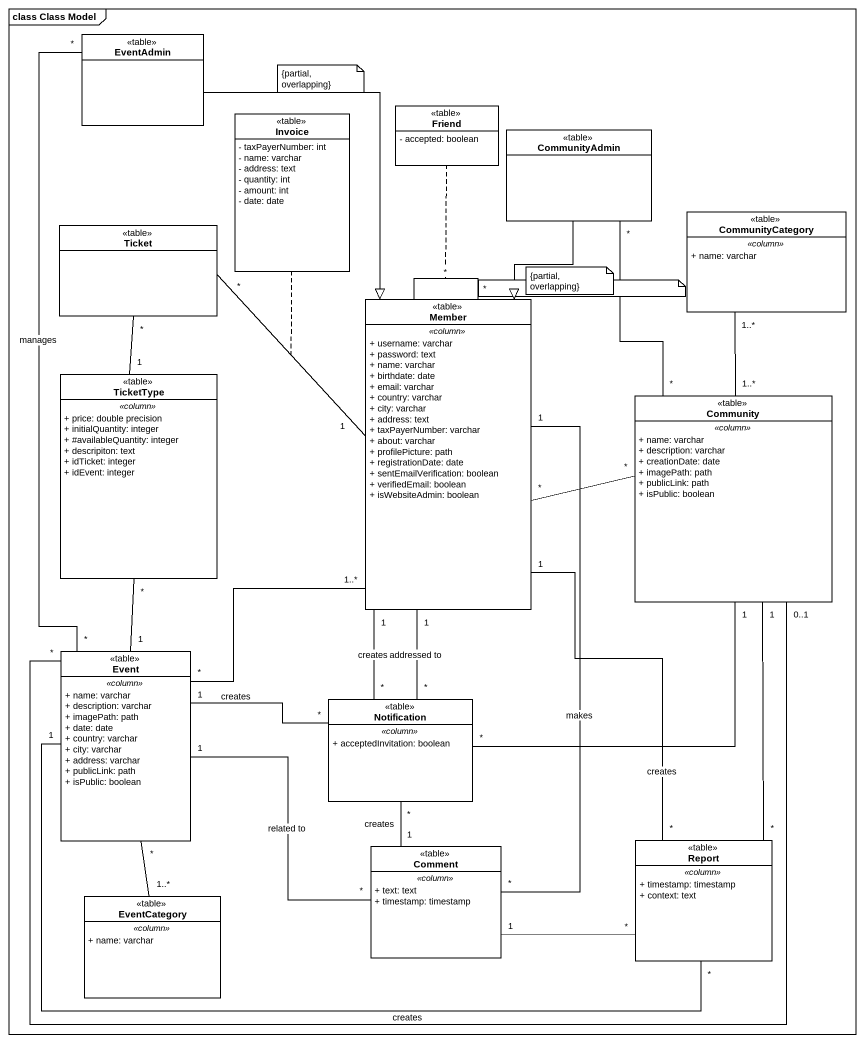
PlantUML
@startuml
mainframe class Class Model
hide circle
hide empty members
skinparam classAttributeIconSize 0
class EventAdmin <<table>>
class Friend <<table>> {
  - accepted: boolean
}
class Invoice <<table>> {
  - taxPayerNumber: int
  - name: varchar
  - address: text
  - quantity: int
  - amount: int
  - date: date
}
class CommunityAdmin <<table>>
class Ticket <<table>>
class CommunityCategory <<table>> {
  .. <<column>> ..
  + name: varchar
}
class Member <<table>> {
  .. <<column>> ..
  + username: varchar
  + password: text
  + name: varchar
  + birthdate: date
  + email: varchar
  + country: varchar
  + city: varchar
  + address: text
  + taxPayerNumber: varchar
  + about: varchar
  + profilePicture: path
  + registrationDate: date
  + sentEmailVerification: boolean
  + verifiedEmail: boolean
  + isWebsiteAdmin: boolean
}
class TicketType <<table>> {
  .. <<column>> ..
  + price: double precision
  + initialQuantity: integer
  + #availableQuantity: integer
  + descripiton: text
  + idTicket: integer
  + idEvent: integer
}
class Community <<table>> {
  .. <<column>> ..
  + name: varchar
  + description: varchar
  + creationDate: date
  + imagePath: path
  + publicLink: path
  + isPublic: boolean
}
class Event <<table>> {
  .. <<column>> ..
  + name: varchar
  + description: varchar
  + imagePath: path
  + date: date
  + country: varchar
  + city: varchar
  + address: varchar
  + publicLink: path
  + isPublic: boolean
}
class Notification <<table>> {
  .. <<column>> ..
  + acceptedInvitation: boolean
}
class Comment <<table>> {
  .. <<column>> ..
  + text: text
  + timestamp: timestamp
}
class Report <<table>> {
  .. <<column>> ..
  + timestamp: timestamp
  + context: text
}
class EventCategory <<table>> {
  .. <<column>> ..
  + name: varchar
}
EventAdmin --|> Member
CommunityAdmin --|> Member
CommunityAdmin "*" -- "*" Community
Ticket "*" -right- "1" Member
(Ticket, Member) .. Invoice
Ticket "*" -- "1" TicketType
CommunityCategory "1..*" -- "1..*" Community
Member -- Member : *
(Member, Member) .. Friend
TicketType "*" -- "1" Event
Community "*" -left- "*" Member
Event "*" -up- "*" EventAdmin : manages
Event "*" -up- "1..*" Member
Event "*" -right- "0..1" Community : creates
Event "1" -right- "*" Comment : related to
Event "*" -- "1..*" EventCategory
Notification "*" -up- "1" Member : addressed to
Notification "*" -up- "1" Member : creates
Notification "*" -up- "1" Community
Notification "*" -left- "1" Event : creates
Notification "*" -- "1" Comment : creates
Comment "*" -up- "1" Member : makes
Report "*" -up- "1" Member : creates
Report "*" -up- "1" Community
Report "*" -left- "1" Event
Report "*" -left- "1" Comment
note as N1
  {partial, overlapping}
end note
note as N2
  *
end note
note as N3
  {partial, overlapping}
end note
@enduml
